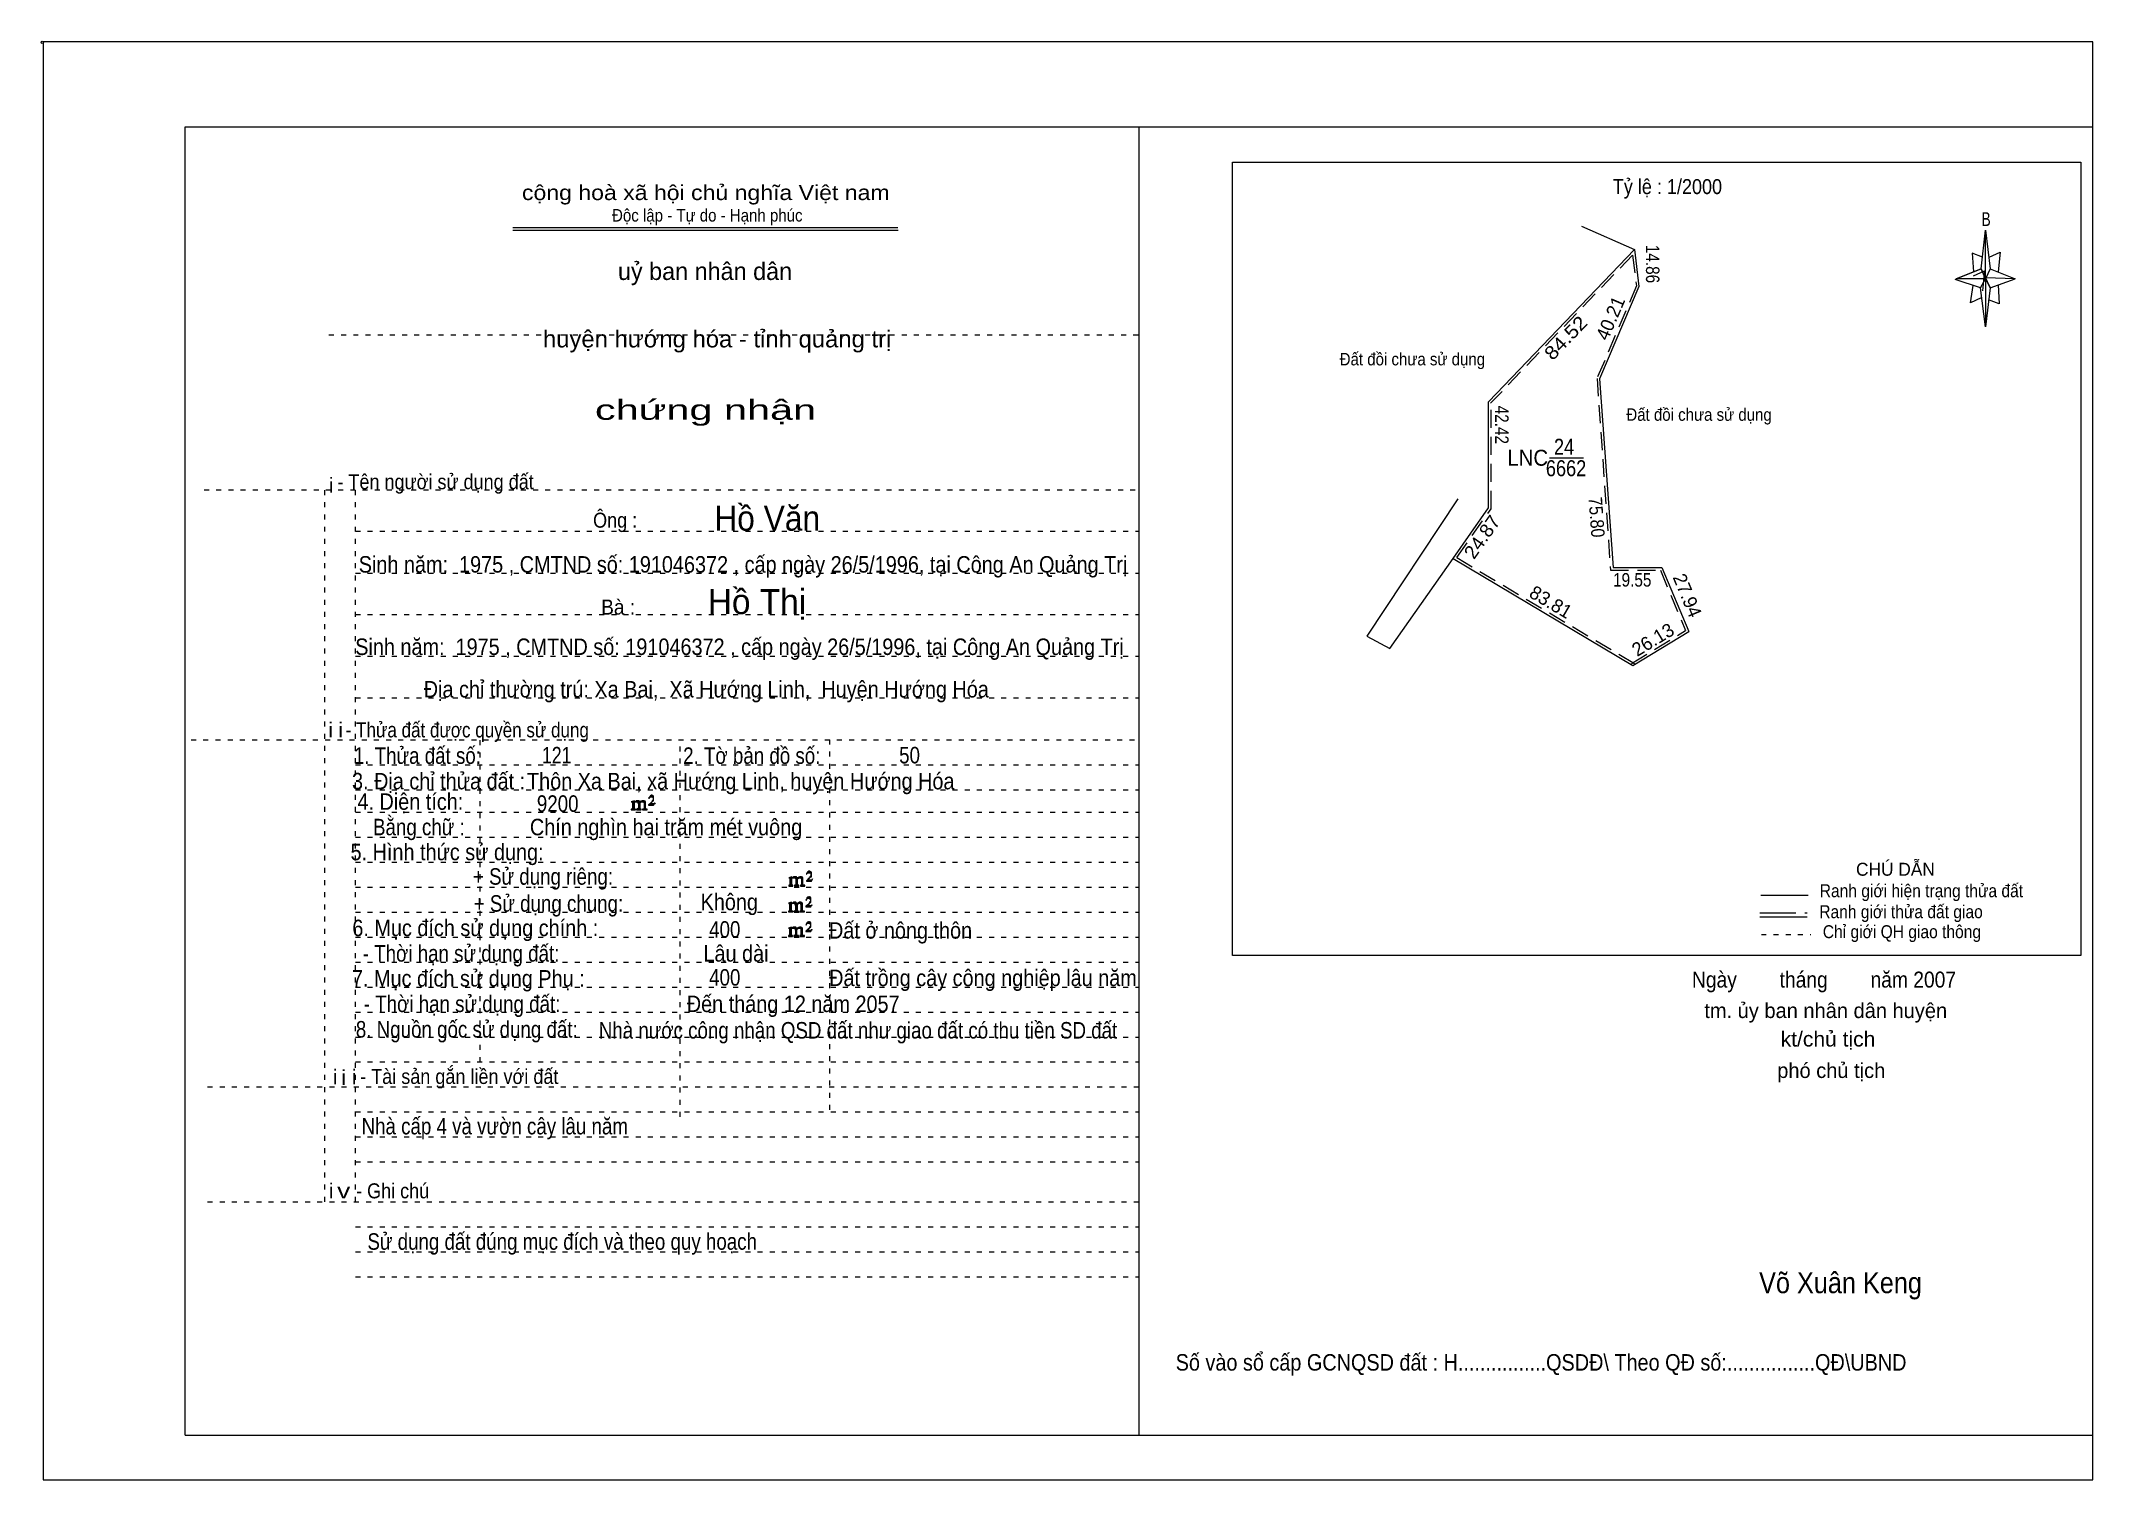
# Model space of a CAD drawing. Header units: centimetres. Extents: x -1.6 to 39.5, y -3.3 to 25.5.
import ezdxf
from ezdxf.enums import TextEntityAlignment as Align

# ---------------------------------------------------------------- set-up
doc = ezdxf.new("R2010")
doc.units = ezdxf.units.CM
doc.header["$LTSCALE"] = 0.12
for name, pattern in [('DOTTED', [1.5, 0.3, -1.2]), ('LONG_DASHED', [7.5, 6, -1.5]), ('MEDIUM_DASHED', [4.5, 3, -1.5])]:
    doc.linetypes.add(name, pattern=pattern)
for name, color, linetype, lineweight in [('1', 7, 'DOTTED', 13), ('10', 7, 'Continuous', 13), ('13', 7, 'Continuous', 13), ('4', 7, 'Continuous', 13), ('5', 7, 'Continuous', 13), ('50', 7, 'Continuous', 13)]:
    doc.layers.add(name, color=color, linetype=linetype, lineweight=lineweight)
doc.layers.add('30', color=7, linetype='Continuous')
doc.layers.add('33', color=7, linetype='Continuous')

msp = doc.modelspace()

# ---------------------------------------------------------------- hatches: boundary and pattern name
at = {"layer": '50'}
for points in [[(10.27, 10.13), (10.27, 10.12), (10.27, 10.11), (10.25, 10.11), (10.24, 10.11), (10.24, 10.1), (10.33, 10.1), (10.33, 10.11), (10.32, 10.11), (10.31, 10.11), (10.31, 10.12), (10.31, 10.13), (10.31, 10.24), (10.31, 10.25), (10.32, 10.26), (10.34, 10.26), (10.35, 10.26), (10.36, 10.26), (10.37, 10.25), (10.39, 10.22), (10.39, 10.13), (10.37, 10.12), (10.37, 10.11), (10.36, 10.11), (10.35, 10.11), (10.35, 10.1), (10.44, 10.1), (10.44, 10.11), (10.43, 10.11), (10.42, 10.11), (10.42, 10.12), (10.42, 10.13), (10.42, 10.24), (10.44, 10.26), (10.45, 10.26), (10.46, 10.26), (10.49, 10.26), (10.49, 10.25), (10.5, 10.24), (10.5, 10.22), (10.5, 10.13), (10.5, 10.12), (10.49, 10.11), (10.49, 10.11), (10.47, 10.11), (10.47, 10.1), (10.56, 10.1), (10.56, 10.11), (10.55, 10.11), (10.54, 10.11), (10.53, 10.12), (10.53, 10.13), (10.53, 10.2), (10.53, 10.25), (10.53, 10.26), (10.52, 10.27), (10.5, 10.28), (10.47, 10.28), (10.46, 10.28), (10.44, 10.27), (10.41, 10.25), (10.41, 10.26), (10.4, 10.28), (10.39, 10.28), (10.37, 10.28), (10.35, 10.28), (10.34, 10.28), (10.32, 10.26), (10.31, 10.26), (10.31, 10.25), (10.31, 10.25), (10.31, 10.26), (10.31, 10.28), (10.24, 10.26), (10.24, 10.26), (10.25, 10.26), (10.27, 10.25), (10.27, 10.24), (10.27, 10.23)], [(10.69, 10.19), (10.72, 10.24), (10.72, 10.24), (10.71, 10.22), (10.69, 10.22), (10.68, 10.22), (10.63, 10.22), (10.66, 10.26), (10.67, 10.27), (10.69, 10.28), (10.69, 10.3), (10.69, 10.32), (10.69, 10.34), (10.69, 10.35), (10.69, 10.37), (10.68, 10.38), (10.67, 10.38), (10.66, 10.39), (10.65, 10.39), (10.63, 10.38), (10.63, 10.38), (10.62, 10.37), (10.61, 10.35), (10.59, 10.33), (10.61, 10.33), (10.61, 10.35), (10.62, 10.35), (10.63, 10.36), (10.65, 10.36), (10.66, 10.36), (10.67, 10.35), (10.68, 10.35), (10.68, 10.32), (10.68, 10.3), (10.66, 10.28), (10.66, 10.26), (10.65, 10.25), (10.59, 10.2), (10.59, 10.19)], [(13.42, 8.61), (13.42, 8.6), (13.42, 8.59), (13.41, 8.59), (13.4, 8.59), (13.4, 8.57), (13.48, 8.57), (13.48, 8.59), (13.47, 8.59), (13.46, 8.59), (13.46, 8.6), (13.46, 8.61), (13.46, 8.72), (13.46, 8.73), (13.47, 8.74), (13.5, 8.74), (13.51, 8.74), (13.52, 8.74), (13.53, 8.73), (13.54, 8.69), (13.54, 8.61), (13.53, 8.6), (13.53, 8.59), (13.52, 8.59), (13.51, 8.59), (13.51, 8.57), (13.6, 8.57), (13.6, 8.59), (13.58, 8.59), (13.57, 8.59), (13.57, 8.6), (13.57, 8.61), (13.57, 8.72), (13.6, 8.74), (13.61, 8.74), (13.62, 8.74), (13.64, 8.74), (13.64, 8.73), (13.65, 8.72), (13.65, 8.69), (13.65, 8.61), (13.65, 8.6), (13.64, 8.59), (13.64, 8.59), (13.63, 8.59), (13.63, 8.57), (13.72, 8.57), (13.72, 8.59), (13.7, 8.59), (13.69, 8.59), (13.68, 8.6), (13.68, 8.61), (13.68, 8.68), (13.68, 8.73), (13.68, 8.74), (13.67, 8.75), (13.65, 8.76), (13.63, 8.76), (13.62, 8.76), (13.6, 8.75), (13.56, 8.73), (13.56, 8.74), (13.55, 8.76), (13.54, 8.76), (13.53, 8.76), (13.51, 8.76), (13.5, 8.76), (13.47, 8.74), (13.46, 8.74), (13.46, 8.73), (13.46, 8.73), (13.46, 8.74), (13.46, 8.76), (13.4, 8.74), (13.4, 8.74), (13.41, 8.74), (13.42, 8.73), (13.42, 8.72), (13.42, 8.71)], [(13.85, 8.67), (13.87, 8.72), (13.87, 8.72), (13.86, 8.69), (13.85, 8.69), (13.84, 8.69), (13.78, 8.69), (13.82, 8.74), (13.83, 8.75), (13.85, 8.76), (13.85, 8.78), (13.85, 8.79), (13.85, 8.82), (13.85, 8.83), (13.85, 8.85), (13.84, 8.86), (13.83, 8.86), (13.82, 8.87), (13.8, 8.87), (13.78, 8.86), (13.78, 8.86), (13.77, 8.85), (13.76, 8.83), (13.75, 8.81), (13.76, 8.81), (13.76, 8.83), (13.77, 8.83), (13.78, 8.84), (13.8, 8.84), (13.82, 8.84), (13.83, 8.83), (13.84, 8.83), (13.84, 8.79), (13.84, 8.78), (13.82, 8.76), (13.82, 8.74), (13.8, 8.73), (13.75, 8.68), (13.75, 8.67)], [(13.41, 8.09), (13.41, 8.08), (13.41, 8.07), (13.4, 8.07), (13.39, 8.07), (13.39, 8.06), (13.48, 8.06), (13.48, 8.07), (13.47, 8.07), (13.45, 8.07), (13.45, 8.08), (13.45, 8.09), (13.45, 8.2), (13.45, 8.21), (13.47, 8.23), (13.49, 8.23), (13.5, 8.23), (13.51, 8.23), (13.52, 8.21), (13.53, 8.18), (13.53, 8.09), (13.52, 8.08), (13.52, 8.07), (13.51, 8.07), (13.5, 8.07), (13.5, 8.06), (13.59, 8.06), (13.59, 8.07), (13.58, 8.07), (13.57, 8.07), (13.57, 8.08), (13.57, 8.09), (13.57, 8.2), (13.59, 8.23), (13.6, 8.23), (13.61, 8.23), (13.63, 8.23), (13.63, 8.21), (13.64, 8.2), (13.64, 8.18), (13.64, 8.09), (13.64, 8.08), (13.63, 8.07), (13.63, 8.07), (13.62, 8.07), (13.62, 8.06), (13.71, 8.06), (13.71, 8.07), (13.7, 8.07), (13.69, 8.07), (13.67, 8.08), (13.67, 8.09), (13.67, 8.17), (13.67, 8.21), (13.67, 8.23), (13.66, 8.24), (13.64, 8.25), (13.62, 8.25), (13.61, 8.25), (13.59, 8.24), (13.55, 8.21), (13.55, 8.23), (13.54, 8.25), (13.53, 8.25), (13.52, 8.25), (13.5, 8.25), (13.49, 8.25), (13.47, 8.23), (13.45, 8.23), (13.45, 8.21), (13.45, 8.21), (13.45, 8.23), (13.45, 8.25), (13.39, 8.23), (13.39, 8.23), (13.4, 8.23), (13.41, 8.21), (13.41, 8.2), (13.41, 8.19)], [(13.84, 8.16), (13.86, 8.2), (13.86, 8.2), (13.85, 8.18), (13.84, 8.18), (13.83, 8.18), (13.77, 8.18), (13.81, 8.23), (13.82, 8.24), (13.84, 8.25), (13.84, 8.27), (13.84, 8.28), (13.84, 8.3), (13.84, 8.31), (13.84, 8.34), (13.83, 8.35), (13.82, 8.35), (13.81, 8.36), (13.8, 8.36), (13.77, 8.35), (13.77, 8.35), (13.76, 8.34), (13.75, 8.31), (13.74, 8.29), (13.75, 8.29), (13.75, 8.31), (13.76, 8.31), (13.77, 8.33), (13.8, 8.33), (13.81, 8.33), (13.82, 8.31), (13.83, 8.31), (13.83, 8.28), (13.83, 8.27), (13.81, 8.25), (13.81, 8.23), (13.8, 8.21), (13.74, 8.17), (13.74, 8.16)], [(13.84, 7.66), (13.86, 7.71), (13.86, 7.71), (13.85, 7.68), (13.84, 7.68), (13.83, 7.68), (13.77, 7.68), (13.81, 7.73), (13.82, 7.74), (13.84, 7.75), (13.84, 7.77), (13.84, 7.78), (13.84, 7.81), (13.84, 7.82), (13.84, 7.84), (13.83, 7.85), (13.82, 7.85), (13.81, 7.86), (13.79, 7.86), (13.77, 7.85), (13.77, 7.85), (13.76, 7.84), (13.75, 7.82), (13.74, 7.8), (13.75, 7.8), (13.75, 7.82), (13.76, 7.82), (13.77, 7.83), (13.79, 7.83), (13.81, 7.83), (13.82, 7.82), (13.83, 7.82), (13.83, 7.78), (13.83, 7.77), (13.81, 7.75), (13.81, 7.73), (13.79, 7.72), (13.74, 7.67), (13.74, 7.66)], [(13.41, 7.6), (13.41, 7.59), (13.41, 7.58), (13.4, 7.58), (13.39, 7.58), (13.39, 7.56), (13.47, 7.56), (13.47, 7.58), (13.46, 7.58), (13.45, 7.58), (13.45, 7.59), (13.45, 7.6), (13.45, 7.71), (13.45, 7.72), (13.46, 7.73), (13.49, 7.73), (13.5, 7.73), (13.51, 7.73), (13.52, 7.72), (13.53, 7.68), (13.53, 7.6), (13.52, 7.59), (13.52, 7.58), (13.51, 7.58), (13.5, 7.58), (13.5, 7.56), (13.59, 7.56), (13.59, 7.58), (13.57, 7.58), (13.56, 7.58), (13.56, 7.59), (13.56, 7.6), (13.56, 7.71), (13.59, 7.73), (13.6, 7.73), (13.61, 7.73), (13.63, 7.73), (13.63, 7.72), (13.64, 7.71), (13.64, 7.68), (13.64, 7.6), (13.64, 7.59), (13.63, 7.58), (13.63, 7.58), (13.62, 7.58), (13.62, 7.56), (13.71, 7.56), (13.71, 7.58), (13.69, 7.58), (13.68, 7.58), (13.67, 7.59), (13.67, 7.6), (13.67, 7.67), (13.67, 7.72), (13.67, 7.73), (13.66, 7.74), (13.64, 7.75), (13.62, 7.75), (13.61, 7.75), (13.59, 7.74), (13.55, 7.72), (13.55, 7.73), (13.54, 7.75), (13.53, 7.75), (13.52, 7.75), (13.5, 7.75), (13.49, 7.75), (13.46, 7.73), (13.45, 7.73), (13.45, 7.72), (13.45, 7.72), (13.45, 7.73), (13.45, 7.75), (13.39, 7.73), (13.39, 7.73), (13.4, 7.73), (13.41, 7.72), (13.41, 7.71), (13.41, 7.7)]]:
    msp.add_hatch(color=256, dxfattribs=at).paths.add_polyline_path(points)

# ---------------------------------------------------------------- linework, layer by layer
at = {"layer": '1', "linetype": 'Continuous'}
for p, q in [((1.31, -2.42), (1.31, 23.78)), ((1.31, 23.78), (39.51, 23.78)), ((20.41, -2.42), (20.41, 23.78)), ((39.51, -2.42), (39.51, 23.78)), ((7.87, 21.76), (15.58, 21.76)), ((7.87, 21.71), (15.59, 21.71)), ((37.26, 20.55), (36.75, 20.72)), ((1.31, -2.42), (39.51, -2.42))]:
    msp.add_line(p, q, dxfattribs=at)
at = {"layer": '1'}
for p, q in [((4.19, 19.61), (20.41, 19.61)), ((1.69, 16.51), (20.41, 16.51)), ((4.11, 2.25), (4.11, 16.51)), ((4.72, 2.25), (4.72, 16.51)), ((4.72, 15.68), (20.41, 15.68)), ((4.72, 14.84), (20.41, 14.84)), ((4.72, 14.01), (20.41, 14.01)), ((4.72, 13.18), (20.41, 13.18)), ((4.72, 12.34), (20.41, 12.34)), ((1.43, 11.5), (20.41, 11.5)), ((7.22, 5.05), (7.22, 11.5)), ((11.22, 3.95), (11.22, 11.5)), ((14.22, 4.09), (14.22, 11.5)), ((4.72, 11), (20.41, 11)), ((4.72, 10.5), (20.41, 10.5)), ((4.72, 10.05), (20.41, 10.05)), ((4.72, 9.55), (20.41, 9.55)), ((4.72, 9.05), (20.41, 9.05)), ((4.72, 8.55), (20.41, 8.55)), ((4.72, 8.05), (20.41, 8.05)), ((4.72, 7.55), (20.41, 7.55)), ((4.72, 7.05), (20.41, 7.05)), ((4.72, 6.55), (20.41, 6.55)), ((4.72, 6.05), (20.41, 6.05)), ((4.72, 5.55), (20.41, 5.55)), ((4.72, 5.05), (20.41, 5.05)), ((1.76, 4.55), (20.41, 4.55)), ((4.72, 4.05), (20.41, 4.05)), ((4.72, 3.55), (20.41, 3.55)), ((4.72, 3.05), (20.41, 3.05)), ((1.76, 2.25), (20.41, 2.25)), ((4.72, 1.75), (20.41, 1.75)), ((4.72, 1.25), (20.41, 1.25)), ((4.72, 0.75), (20.41, 0.75))]:
    msp.add_line(p, q, dxfattribs=at)
at = {"layer": '1', "linetype": 'Continuous'}
msp.add_lwpolyline([(-1.53, -3.32), (39.51, -3.32), (39.51, 25.48), (-1.53, 25.48)], close=True, dxfattribs=at)
msp.add_lwpolyline([(37.27, 20.35), (37.06, 20.25), (37.11, 20.6)], dxfattribs=at)
at = {"layer": '10'}
for p, q in [((29.27, 21.79), (30.33, 21.32)), ((30.33, 21.32), (27.41, 18.27)), ((26.7, 15.13), (30.3, 12.99)), ((30.3, 12.99), (31.42, 13.67))]:
    msp.add_line(p, q, dxfattribs=at)
at = {"layer": '10', "linetype": 'MEDIUM_DASHED'}
for p, q in [((30.29, 21.21), (27.45, 18.24)), ((26.77, 15.15), (30.33, 13.03)), ((30.27, 13.03), (31.35, 13.69))]:
    msp.add_line(p, q, dxfattribs=at)
for points in [[(30.29, 21.21), (30.37, 20.59), (29.58, 18.74), (29.85, 14.9), (30.85, 14.9), (31.35, 13.69)], [(26.77, 15.15), (27.46, 16.13), (27.46, 18.27)]]:
    msp.add_lwpolyline(points, dxfattribs=at)
at = {"layer": '10'}
for points in [[(30.33, 21.32), (30.42, 20.58), (29.63, 18.73), (29.9, 14.95), (30.88, 14.95), (31.42, 13.67)], [(26.7, 15.13), (27.41, 16.15), (27.41, 18.27)], [(26.79, 16.33), (24.97, 13.58), (25.43, 13.33), (26.7, 15.13)]]:
    msp.add_lwpolyline(points, dxfattribs=at)
at = {"layer": '13'}
msp.add_line((28.63, 17.15), (29.31, 17.15), dxfattribs=at)
at = {"layer": '4'}
for p, q in [((32.86, 8.39), (33.81, 8.39)), ((32.84, 7.96), (33.79, 7.96))]:
    msp.add_line(p, q, dxfattribs=at)
at = {"layer": '4', "linetype": 'LONG_DASHED'}
msp.add_line((32.84, 8.04), (33.79, 8.04), dxfattribs=at)
at = {"layer": '4', "linetype": 'DOTTED'}
msp.add_line((32.87, 7.6), (33.86, 7.6), dxfattribs=at)
at = {"layer": '4'}
msp.add_lwpolyline([(22.28, 23.07), (39.27, 23.07), (39.27, 7.18), (22.28, 7.18)], close=True, dxfattribs=at)
msp.add_circle((-1.55, 25.47), 0.025, dxfattribs=at)
at = {"layer": '5'}
for p, q in [((37.27, 20.93), (37.36, 21.71)), ((37.45, 20.55), (37.36, 19.77)), ((37.45, 20.93), (37.95, 20.73)), ((37.61, 20.61), (37.63, 20.23)), ((37.63, 20.23), (37.42, 20.31))]:
    msp.add_line(p, q, dxfattribs=at)
for points in [[(37.36, 21.71), (37.45, 20.93), (37.36, 20.73)], [(37.36, 20.73), (36.77, 20.73), (37.27, 20.93), (37.45, 20.55), (37.95, 20.73), (37.36, 20.75)], [(37.36, 20.73), (37.36, 19.77), (37.26, 20.55)]]:
    msp.add_lwpolyline(points, close=True, dxfattribs=at)
for points in [[(37.3, 21.17), (37.09, 21.25), (37.12, 20.87)], [(37.43, 21.17), (37.65, 21.27), (37.61, 20.87)], [(37.36, 20.73), (37.27, 20.93), (36.77, 20.73)], [(37.12, 20.79), (37.34, 20.89), (37.3, 20.49)], [(37.36, 20.73), (37.45, 20.55), (37.95, 20.73)]]:
    msp.add_lwpolyline(points, dxfattribs=at)
at = {"layer": '50'}
for points in [[(10.27, 10.13), (10.27, 10.12), (10.27, 10.11), (10.25, 10.11), (10.24, 10.11), (10.24, 10.1), (10.33, 10.1), (10.33, 10.11), (10.32, 10.11), (10.31, 10.11), (10.31, 10.12), (10.31, 10.13), (10.31, 10.24), (10.31, 10.25), (10.32, 10.26), (10.34, 10.26), (10.35, 10.26), (10.36, 10.26), (10.37, 10.25), (10.39, 10.22), (10.39, 10.13), (10.37, 10.12), (10.37, 10.11), (10.36, 10.11), (10.35, 10.11), (10.35, 10.1), (10.44, 10.1), (10.44, 10.11), (10.43, 10.11), (10.42, 10.11), (10.42, 10.12), (10.42, 10.13), (10.42, 10.24), (10.44, 10.26), (10.45, 10.26), (10.46, 10.26), (10.49, 10.26), (10.49, 10.25), (10.5, 10.24), (10.5, 10.22), (10.5, 10.13), (10.5, 10.12), (10.49, 10.11), (10.49, 10.11), (10.47, 10.11), (10.47, 10.1), (10.56, 10.1), (10.56, 10.11), (10.55, 10.11), (10.54, 10.11), (10.53, 10.12), (10.53, 10.13), (10.53, 10.2), (10.53, 10.25), (10.53, 10.26), (10.52, 10.27), (10.5, 10.28), (10.47, 10.28), (10.46, 10.28), (10.44, 10.27), (10.41, 10.25), (10.41, 10.26), (10.4, 10.28), (10.39, 10.28), (10.37, 10.28), (10.35, 10.28), (10.34, 10.28), (10.32, 10.26), (10.31, 10.26), (10.31, 10.25), (10.31, 10.25), (10.31, 10.26), (10.31, 10.28), (10.24, 10.26), (10.24, 10.26), (10.25, 10.26), (10.27, 10.25), (10.27, 10.24), (10.27, 10.23)], [(10.69, 10.19), (10.72, 10.24), (10.72, 10.24), (10.71, 10.22), (10.69, 10.22), (10.68, 10.22), (10.63, 10.22), (10.66, 10.26), (10.67, 10.27), (10.69, 10.28), (10.69, 10.3), (10.69, 10.32), (10.69, 10.34), (10.69, 10.35), (10.69, 10.37), (10.68, 10.38), (10.67, 10.38), (10.66, 10.39), (10.65, 10.39), (10.63, 10.38), (10.63, 10.38), (10.62, 10.37), (10.61, 10.35), (10.59, 10.33), (10.61, 10.33), (10.61, 10.35), (10.62, 10.35), (10.63, 10.36), (10.65, 10.36), (10.66, 10.36), (10.67, 10.35), (10.68, 10.35), (10.68, 10.32), (10.68, 10.3), (10.66, 10.28), (10.66, 10.26), (10.65, 10.25), (10.59, 10.2), (10.59, 10.19)], [(13.42, 8.61), (13.42, 8.6), (13.42, 8.59), (13.41, 8.59), (13.4, 8.59), (13.4, 8.57), (13.48, 8.57), (13.48, 8.59), (13.47, 8.59), (13.46, 8.59), (13.46, 8.6), (13.46, 8.61), (13.46, 8.72), (13.46, 8.73), (13.47, 8.74), (13.5, 8.74), (13.51, 8.74), (13.52, 8.74), (13.53, 8.73), (13.54, 8.69), (13.54, 8.61), (13.53, 8.6), (13.53, 8.59), (13.52, 8.59), (13.51, 8.59), (13.51, 8.57), (13.6, 8.57), (13.6, 8.59), (13.58, 8.59), (13.57, 8.59), (13.57, 8.6), (13.57, 8.61), (13.57, 8.72), (13.6, 8.74), (13.61, 8.74), (13.62, 8.74), (13.64, 8.74), (13.64, 8.73), (13.65, 8.72), (13.65, 8.69), (13.65, 8.61), (13.65, 8.6), (13.64, 8.59), (13.64, 8.59), (13.63, 8.59), (13.63, 8.57), (13.72, 8.57), (13.72, 8.59), (13.7, 8.59), (13.69, 8.59), (13.68, 8.6), (13.68, 8.61), (13.68, 8.68), (13.68, 8.73), (13.68, 8.74), (13.67, 8.75), (13.65, 8.76), (13.63, 8.76), (13.62, 8.76), (13.6, 8.75), (13.56, 8.73), (13.56, 8.74), (13.55, 8.76), (13.54, 8.76), (13.53, 8.76), (13.51, 8.76), (13.5, 8.76), (13.47, 8.74), (13.46, 8.74), (13.46, 8.73), (13.46, 8.73), (13.46, 8.74), (13.46, 8.76), (13.4, 8.74), (13.4, 8.74), (13.41, 8.74), (13.42, 8.73), (13.42, 8.72), (13.42, 8.71)], [(13.85, 8.67), (13.87, 8.72), (13.87, 8.72), (13.86, 8.69), (13.85, 8.69), (13.84, 8.69), (13.78, 8.69), (13.82, 8.74), (13.83, 8.75), (13.85, 8.76), (13.85, 8.78), (13.85, 8.79), (13.85, 8.82), (13.85, 8.83), (13.85, 8.85), (13.84, 8.86), (13.83, 8.86), (13.82, 8.87), (13.8, 8.87), (13.78, 8.86), (13.78, 8.86), (13.77, 8.85), (13.76, 8.83), (13.75, 8.81), (13.76, 8.81), (13.76, 8.83), (13.77, 8.83), (13.78, 8.84), (13.8, 8.84), (13.82, 8.84), (13.83, 8.83), (13.84, 8.83), (13.84, 8.79), (13.84, 8.78), (13.82, 8.76), (13.82, 8.74), (13.8, 8.73), (13.75, 8.68), (13.75, 8.67)], [(13.41, 8.09), (13.41, 8.08), (13.41, 8.07), (13.4, 8.07), (13.39, 8.07), (13.39, 8.06), (13.48, 8.06), (13.48, 8.07), (13.47, 8.07), (13.45, 8.07), (13.45, 8.08), (13.45, 8.09), (13.45, 8.2), (13.45, 8.21), (13.47, 8.23), (13.49, 8.23), (13.5, 8.23), (13.51, 8.23), (13.52, 8.21), (13.53, 8.18), (13.53, 8.09), (13.52, 8.08), (13.52, 8.07), (13.51, 8.07), (13.5, 8.07), (13.5, 8.06), (13.59, 8.06), (13.59, 8.07), (13.58, 8.07), (13.57, 8.07), (13.57, 8.08), (13.57, 8.09), (13.57, 8.2), (13.59, 8.23), (13.6, 8.23), (13.61, 8.23), (13.63, 8.23), (13.63, 8.21), (13.64, 8.2), (13.64, 8.18), (13.64, 8.09), (13.64, 8.08), (13.63, 8.07), (13.63, 8.07), (13.62, 8.07), (13.62, 8.06), (13.71, 8.06), (13.71, 8.07), (13.7, 8.07), (13.69, 8.07), (13.67, 8.08), (13.67, 8.09), (13.67, 8.17), (13.67, 8.21), (13.67, 8.23), (13.66, 8.24), (13.64, 8.25), (13.62, 8.25), (13.61, 8.25), (13.59, 8.24), (13.55, 8.21), (13.55, 8.23), (13.54, 8.25), (13.53, 8.25), (13.52, 8.25), (13.5, 8.25), (13.49, 8.25), (13.47, 8.23), (13.45, 8.23), (13.45, 8.21), (13.45, 8.21), (13.45, 8.23), (13.45, 8.25), (13.39, 8.23), (13.39, 8.23), (13.4, 8.23), (13.41, 8.21), (13.41, 8.2), (13.41, 8.19)], [(13.84, 8.16), (13.86, 8.2), (13.86, 8.2), (13.85, 8.18), (13.84, 8.18), (13.83, 8.18), (13.77, 8.18), (13.81, 8.23), (13.82, 8.24), (13.84, 8.25), (13.84, 8.27), (13.84, 8.28), (13.84, 8.3), (13.84, 8.31), (13.84, 8.34), (13.83, 8.35), (13.82, 8.35), (13.81, 8.36), (13.8, 8.36), (13.77, 8.35), (13.77, 8.35), (13.76, 8.34), (13.75, 8.31), (13.74, 8.29), (13.75, 8.29), (13.75, 8.31), (13.76, 8.31), (13.77, 8.33), (13.8, 8.33), (13.81, 8.33), (13.82, 8.31), (13.83, 8.31), (13.83, 8.28), (13.83, 8.27), (13.81, 8.25), (13.81, 8.23), (13.8, 8.21), (13.74, 8.17), (13.74, 8.16)], [(13.84, 7.66), (13.86, 7.71), (13.86, 7.71), (13.85, 7.68), (13.84, 7.68), (13.83, 7.68), (13.77, 7.68), (13.81, 7.73), (13.82, 7.74), (13.84, 7.75), (13.84, 7.77), (13.84, 7.78), (13.84, 7.81), (13.84, 7.82), (13.84, 7.84), (13.83, 7.85), (13.82, 7.85), (13.81, 7.86), (13.79, 7.86), (13.77, 7.85), (13.77, 7.85), (13.76, 7.84), (13.75, 7.82), (13.74, 7.8), (13.75, 7.8), (13.75, 7.82), (13.76, 7.82), (13.77, 7.83), (13.79, 7.83), (13.81, 7.83), (13.82, 7.82), (13.83, 7.82), (13.83, 7.78), (13.83, 7.77), (13.81, 7.75), (13.81, 7.73), (13.79, 7.72), (13.74, 7.67), (13.74, 7.66)], [(13.41, 7.6), (13.41, 7.59), (13.41, 7.58), (13.4, 7.58), (13.39, 7.58), (13.39, 7.56), (13.47, 7.56), (13.47, 7.58), (13.46, 7.58), (13.45, 7.58), (13.45, 7.59), (13.45, 7.6), (13.45, 7.71), (13.45, 7.72), (13.46, 7.73), (13.49, 7.73), (13.5, 7.73), (13.51, 7.73), (13.52, 7.72), (13.53, 7.68), (13.53, 7.6), (13.52, 7.59), (13.52, 7.58), (13.51, 7.58), (13.5, 7.58), (13.5, 7.56), (13.59, 7.56), (13.59, 7.58), (13.57, 7.58), (13.56, 7.58), (13.56, 7.59), (13.56, 7.6), (13.56, 7.71), (13.59, 7.73), (13.6, 7.73), (13.61, 7.73), (13.63, 7.73), (13.63, 7.72), (13.64, 7.71), (13.64, 7.68), (13.64, 7.6), (13.64, 7.59), (13.63, 7.58), (13.63, 7.58), (13.62, 7.58), (13.62, 7.56), (13.71, 7.56), (13.71, 7.58), (13.69, 7.58), (13.68, 7.58), (13.67, 7.59), (13.67, 7.6), (13.67, 7.67), (13.67, 7.72), (13.67, 7.73), (13.66, 7.74), (13.64, 7.75), (13.62, 7.75), (13.61, 7.75), (13.59, 7.74), (13.55, 7.72), (13.55, 7.73), (13.54, 7.75), (13.53, 7.75), (13.52, 7.75), (13.5, 7.75), (13.49, 7.75), (13.46, 7.73), (13.45, 7.73), (13.45, 7.72), (13.45, 7.72), (13.45, 7.73), (13.45, 7.75), (13.39, 7.73), (13.39, 7.73), (13.4, 7.73), (13.41, 7.72), (13.41, 7.71), (13.41, 7.7)]]:
    msp.add_lwpolyline(points, close=True, dxfattribs=at)

# ---------------------------------------------------------------- texts
at = {"layer": '1'}
for s, height, width, p in [('cộng hoà xã hội chủ nghĩa Việt nam', 0.3, 1.15, (11.735, 22.31)), ('Độc lập - Tự do - Hạnh phúc', 0.25, 0.9, (11.765, 21.88)), ('chứng nhận', 0.4, 1.55, (11.73, 17.91)), ('- Tên người sử dụng đất', 0.3, 0.9, (6.325, 16.52)), ('- Thửa đất được quyền sử dụng', 0.3, 0.85, (6.96, 11.55)), ('- Tài sản gắn liền với đất ', 0.3, 0.9, (6.85, 4.61)), ('v', 0.3, 1.3, (4.485, 2.32)), ('- Ghi chú', 0.3, 0.9, (5.465, 2.32))]:
    msp.add_text(s, height=height, dxfattribs=dict(at, width=width)).set_placement(p, align=Align.CENTER)
for s, height, p in [('uỷ ban nhân dân', 0.35, (11.72, 20.71)), ('i', 0.3, (4.235, 16.45)), ('i', 0.3, (4.225, 11.55)), ('i', 0.3, (4.425, 11.55)), ('i', 0.3, (4.315, 4.6)), ('i', 0.3, (4.485, 4.59)), ('i', 0.3, (4.695, 4.6)), ('i', 0.3, (4.235, 2.32))]:
    msp.add_text(s, height=height, dxfattribs=at).set_placement(p, align=Align.CENTER)
at = {"layer": '10'}
for s, height, width, p in [('Tỷ lệ : 1/2000', 0.3, 0.9, (30.99, 22.43)), ('Đất đồi chưa sử dụng ', 0.25, 0.9, (25.925, 19)), ('Đất đồi chưa sử dụng ', 0.25, 0.9, (31.665, 17.89)), ('Hồ Văn', 0.5, 0.95, (12.965, 15.69)), ('Võ Xuân Keng', 0.42, 0.9, (34.455, 0.42))]:
    msp.add_text(s, height=height, dxfattribs=dict(at, width=width)).set_placement(p, align=Align.CENTER)
msp.add_text('Hồ Thị', height=0.5, dxfattribs=at).set_placement((12.76, 14.02), align=Align.CENTER)
at = {"layer": '30'}
for s, height, rotation, width, p in [('14.86', 0.27, 270, 0.85, (30.56, 21.03)), ('84.52', 0.27, 46.203, 1.15, (29.051, 19.457)), ('42.42', 0.27, 270, 0.85, (27.54, 17.81)), ('75.80', 0.2699, 274.184, 0.9, (29.439, 15.95)), ('24.87', 0.27, 54.936, 1.05, (27.389, 15.487))]:
    msp.add_text(s, height=height, rotation=rotation, dxfattribs=dict(at, width=width)).set_placement(p, align=Align.CENTER)
for s, height, rotation, p in [('40.21', 0.27, 66.693, (29.973, 19.892)), ('27.94', 0.27, 292.582, (31.264, 14.342)), ('83.81', 0.27, 329.292, (28.586, 14.145)), ('26.13', 0.2699, 31.257, (30.77, 13.393))]:
    msp.add_text(s, height=height, rotation=rotation, dxfattribs=at).set_placement(p, align=Align.CENTER)
at = {"layer": '30', "width": 0.85}
msp.add_text('19.55', height=0.27, dxfattribs=at).set_placement((30.285, 14.57), align=Align.CENTER)
at = {"layer": '33', "width": 0.95}
msp.add_text('LNC', height=0.32, dxfattribs=at).set_placement((28.6, 16.99), align=Align.RIGHT)
at = {"layer": '33', "width": 0.85}
for s, p in [('24', (28.92, 17.21)), ('6662', (28.96, 16.78))]:
    msp.add_text(s, height=0.32, dxfattribs=at).set_placement(p, align=Align.CENTER)
at = {"layer": '4'}
msp.add_text('CHÚ DẪN', height=0.2591, dxfattribs=at).set_placement((35.555, 8.78), align=Align.CENTER)
at = {"layer": '4', "width": 0.9}
for s, p in [('Ranh giới hiện trạng thửa đất', (36.075, 8.35)), ('Ranh giới thửa đất giao ', (35.71, 7.93)), ('Chỉ giới QH giao thông', (35.685, 7.53))]:
    msp.add_text(s, height=0.2591, dxfattribs=at).set_placement(p, align=Align.CENTER)
at = {"layer": '5', "width": 0.75}
msp.add_text('B', height=0.276, dxfattribs=at).set_placement((37.37, 21.79), align=Align.CENTER)
at = {"layer": '50'}
for s, height, width, p in [('  huyện hướng hóa - tỉnh quảng trị', 0.34, 1.05, (11.83, 19.36)), ('Ông :', 0.3, 0.9, (9.92, 15.75)), ('Sinh năm:  1975 , CMTND số: 191046372 , cấp ngày 26/5/1996, tại Công An Quảng Trị', 0.33, 0.9, (12.48, 14.85)), ('Bà :', 0.3, 0.95, (9.98, 14.01)), ('Sinh năm:  1975 , CMTND số: 191046372 , cấp ngày 26/5/1996, tại Công An Quảng Trị', 0.33, 0.9, (12.41, 13.2)), ('Địa chỉ thường trú: Xa Bai,  Xã Hướng Linh,  Huyện Hướng Hóa', 0.33, 0.9, (11.745, 12.35)), ('1. Thửa đất số:  ', 0.33, 0.85, (6.065, 11.02)), ('121', 0.33, 0.8, (8.75, 11.03)), ('2. Tờ bản đồ số:  ', 0.33, 0.85, (12.76, 11.02)), ('50', 0.33, 0.85, (15.815, 11.03)), ('3. Địa chỉ thửa đất : ', 0.33, 0.9, (6.44, 10.51)), ('Thôn Xa Bai, xã Hướng Linh, huyện Hướng Hóa', 0.33, 0.9, (12.435, 10.51)), ('4. Diện tích: ', 0.33, 0.9, (5.875, 10.1)), ('9200', 0.33, 0.85, (8.77, 10.06)), ('Bằng chữ :', 0.33, 0.85, (5.99, 9.59)), ('Chín nghìn hai trăm mét vuông', 0.33, 0.9, (10.94, 9.59)), ('5. Hình thức sử dụng:', 0.33, 0.9, (6.555, 9.09)), ('+ Sử dụng riêng:', 0.33, 0.85, (8.475, 8.6)), ('+ Sử dụng chung:', 0.33, 0.85, (8.585, 8.06)), ('Không', 0.33, 0.9, (12.205, 8.09)), ('6. Mục đích sử dụng chính :', 0.33, 0.9, (7.12, 7.57)), ('400', 0.33, 0.85, (12.115, 7.54)), ('Đất ở nông thôn', 0.33, 0.9, (15.635, 7.52)), ('- Thời hạn sử dụng đất:', 0.33, 0.85, (6.835, 7.06)), ('Lâu dài', 0.33, 0.9, (12.34, 7.06)), ('7. Mục đích sử dụng Phụ :', 0.33, 0.9, (6.98, 6.56)), ('400', 0.33, 0.85, (12.115, 6.58)), ('Đất trồng cây công nghiệp lâu năm', 0.33, 0.9, (17.285, 6.57)), ('Ngày        tháng        năm 2007', 0.32, 0.9, (34.125, 6.54)), ('- Thời hạn sử dụng đất:', 0.33, 0.85, (6.855, 6.05)), ('Đến tháng 12 năm 2057', 0.33, 0.9, (13.485, 6.05)), ('8. Nguồn gốc sử dụng đất:', 0.33, 0.85, (6.95, 5.54)), ('Nhà nước công nhận QSD đất như giao đất có thu tiền SD đất ', 0.33, 0.85, (14.835, 5.52)), ('kt/chủ tịch', 0.3, 1.05, (34.205, 5.36)), ('Nhà cấp 4 và vườn cây lâu năm', 0.33, 0.85, (7.51, 3.6)), ('Sử dụng đất đúng mục đích và theo quy hoạch', 0.33, 0.85, (8.86, 1.29)), ('Số vào sổ cấp GCNQSD đất : H................QSDĐ\\ Theo QĐ số:................QĐ\\UBND', 0.33, 0.9, (28.46, -1.13))]:
    msp.add_text(s, height=height, dxfattribs=dict(at, width=width)).set_placement(p, align=Align.CENTER)
for s, p in [('tm. ủy ban nhân dân huyện ', (34.215, 5.93)), ('phó chủ tịch', (34.27, 4.73))]:
    msp.add_text(s, height=0.3, dxfattribs=at).set_placement(p, align=Align.CENTER)

doc.saveas('drawing.dxf')
